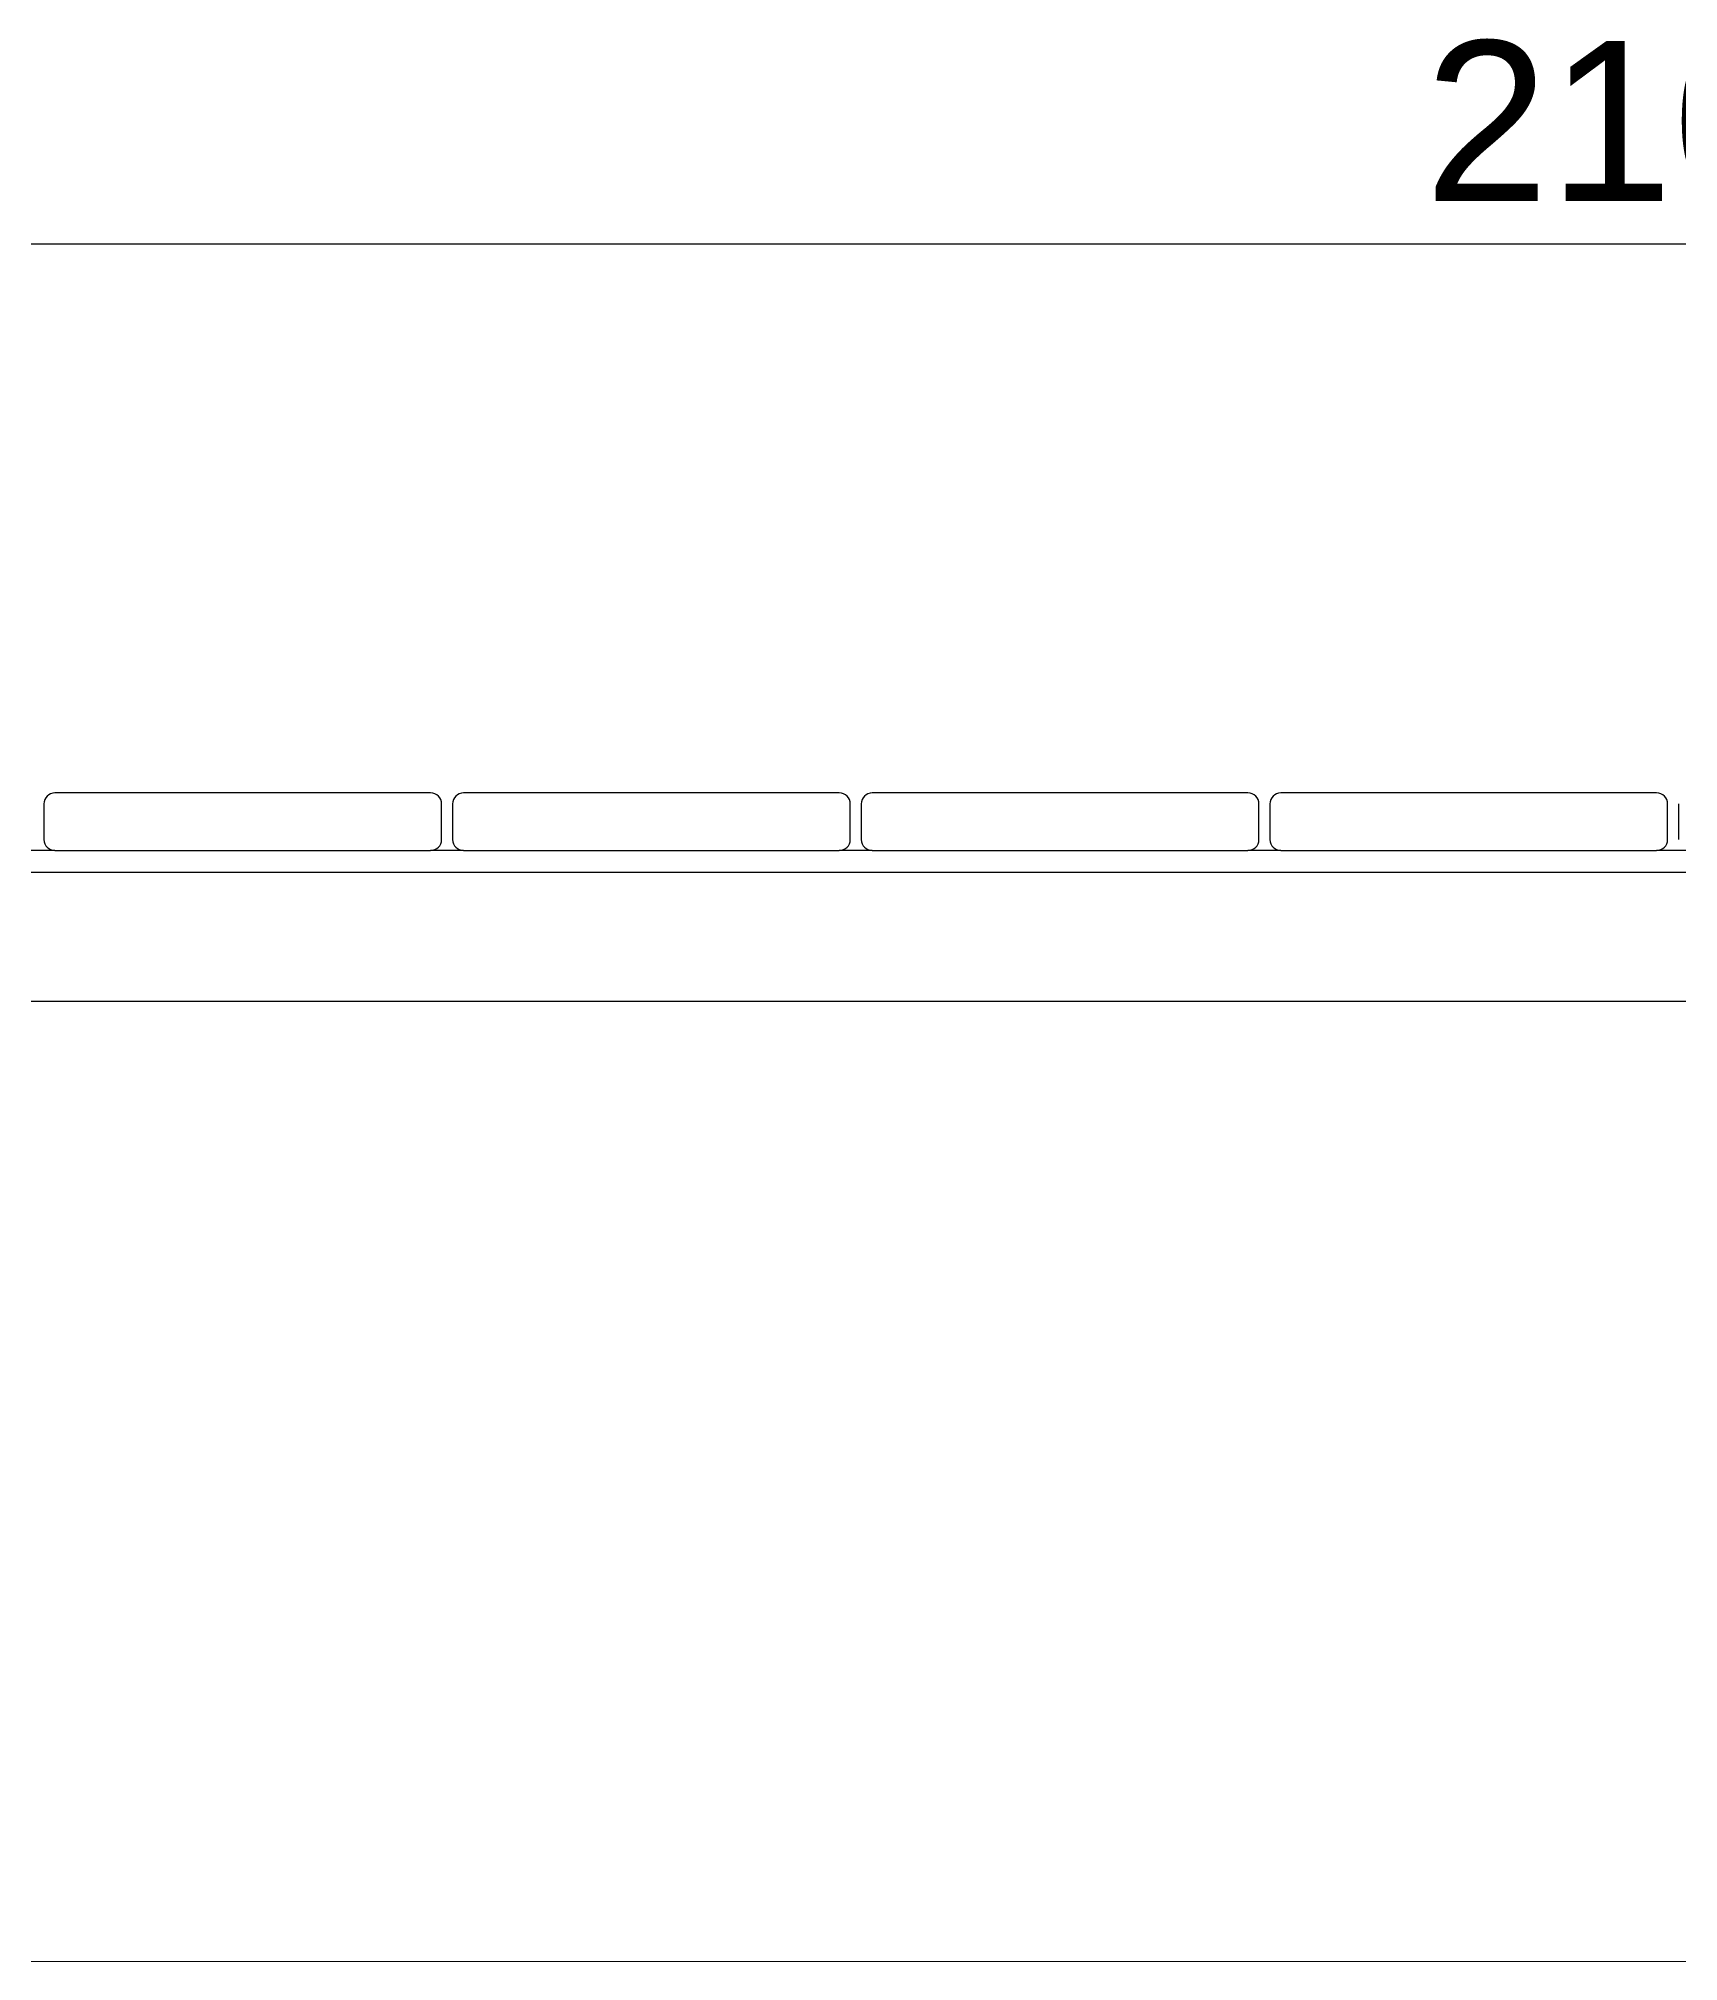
# Model space of a CAD drawing. Header units: millimetres. Extents: x -20 to 5721, y -20 to 4144.
# Drawn here: x 1908 to 2421, y 2760 to 3361 of the extents above; entities that cross this region are included whole.
import ezdxf

# ---------------------------------------------------------------- set-up
doc = ezdxf.new("R2010")
doc.units = ezdxf.units.MM
doc.styles.get("Standard").update_dxf_attribs({"font": 'arial.ttf'})
doc.dimstyles.new('ISO-25', dxfattribs={"dimtxt": 2.5, "dimasz": 2.5, "dimexe": 1.25, "dimexo": 0.625, "dimtad": 1, "dimtxsty": 'Standard', "dimcen": 2.5, "dimadec": 0, "dimazin": 0, "dimtfac": 1, "dimtmove": 0, "dimatfit": 3, "dimfxl": 1, "dimarcsym": 0})

# ---------------------------------------------------------------- blocks, each defined once
blk = doc.blocks.new('*D35')
at = {"color": 0, "lineweight": -2, "transparency": 16777216}
for p, q in [((1519.24, 3112.89), (1519.24, 3321.68)), ((3319.24, 3112.89), (3319.24, 3321.68)), ((3269.24, 3296.68), (1569.24, 3296.68))]:
    blk.add_line(p, q, dxfattribs=at)
at = {"color": 0, "transparency": 16777216}
for points in [[(1569.24, 3305.01), (1569.24, 3288.34), (1519.24, 3296.68)], [(3269.24, 3305.01), (3269.24, 3288.34), (3319.24, 3296.68)]]:
    blk.add_solid(points, dxfattribs=at)
at = {"layer": 'DEFPOINTS', "color": 0, "transparency": 16777216}
for p in [(1519.24, 3296.68), (1519.24, 3100.39), (3319.24, 3100.39)]:
    blk.add_point(p, dxfattribs=at)
at = {"color": 0, "transparency": 16777216, "insert": (2419.24, 3360.23), "char_height": 50, "attachment_point": 2}
blk.add_mtext('2100', dxfattribs=at)

msp = doc.modelspace()

# ---------------------------------------------------------------- linework, layer by layer
for p, q in [((2030.953, 3125.248), (1913.524, 3125.248)), ((2158.667, 3125.248), (2041.238, 3125.248)), ((2286.382, 3125.248), (2168.953, 3125.248)), ((2414.097, 3125.248), (2296.668, 3125.248)), ((1910.095, 3121.819), (1910.095, 3110.676)), ((2034.381, 3110.676), (2034.381, 3121.819)), ((2037.81, 3121.819), (2037.81, 3110.676)), ((2162.096, 3110.676), (2162.096, 3121.819)), ((2165.525, 3121.819), (2165.525, 3110.676)), ((2289.811, 3110.676), (2289.811, 3121.819)), ((2293.239, 3121.819), (2293.239, 3110.676)), ((2417.525, 3110.676), (2417.525, 3121.819)), ((2420.954, 3121.819), (2420.954, 3110.676)), ((1913.524, 3107.248), (1903.238, 3107.248)), ((1913.524, 3107.248), (2030.953, 3107.248)), ((2041.238, 3107.248), (2030.953, 3107.248)), ((2041.238, 3107.248), (2158.667, 3107.248)), ((2168.953, 3107.248), (2158.667, 3107.248)), ((2168.953, 3107.248), (2286.382, 3107.248)), ((2296.668, 3107.248), (2286.382, 3107.248)), ((2296.668, 3107.248), (2414.097, 3107.248)), ((2424.383, 3107.248), (2414.097, 3107.248)), ((3188.957, 3100.39), (1649.523, 3100.39)), ((3267.814, 3060.105), (1570.665, 3060.105))]:
    msp.add_line(p, q)
at = {"color": 7, "linetype": 'Continuous', "lineweight": 18, "true_color": 0xffffff}
msp.add_line((186.617, 2760.104), (3522.664, 2760.104), dxfattribs=at)
for centre, start, end in [((1913.524, 3121.819), 90, 180), ((2030.953, 3121.819), 0, 90), ((2041.238, 3121.819), 90, 180), ((2158.667, 3121.819), 0, 90), ((2168.953, 3121.819), 90, 180), ((2286.382, 3121.819), 0, 90), ((2296.668, 3121.819), 90, 180), ((2414.097, 3121.819), 0, 90), ((1913.524, 3110.676), 180, 270), ((2030.953, 3110.676), 270, 0), ((2041.238, 3110.676), 180, 270), ((2158.667, 3110.676), 270, 0), ((2168.953, 3110.676), 180, 270), ((2286.382, 3110.676), 270, 0), ((2296.668, 3110.676), 180, 270), ((2414.097, 3110.676), 270, 0)]:
    msp.add_arc(centre, 3.429, start, end)

# ---------------------------------------------------------------- dimensions: what is measured, and where the dimension line sits
dim = msp.add_linear_dim(base=(1519.237, 3296.677), p1=(3319.243, 3100.39), p2=(1519.237, 3100.39), text='2100', dimstyle='ISO-25')
dim.commit()
dim.dimension.update_dxf_attribs({"geometry": '*D35', "text_midpoint": (2419.24, 3296.677), "dimtype": 160})

doc.saveas('drawing.dxf')
